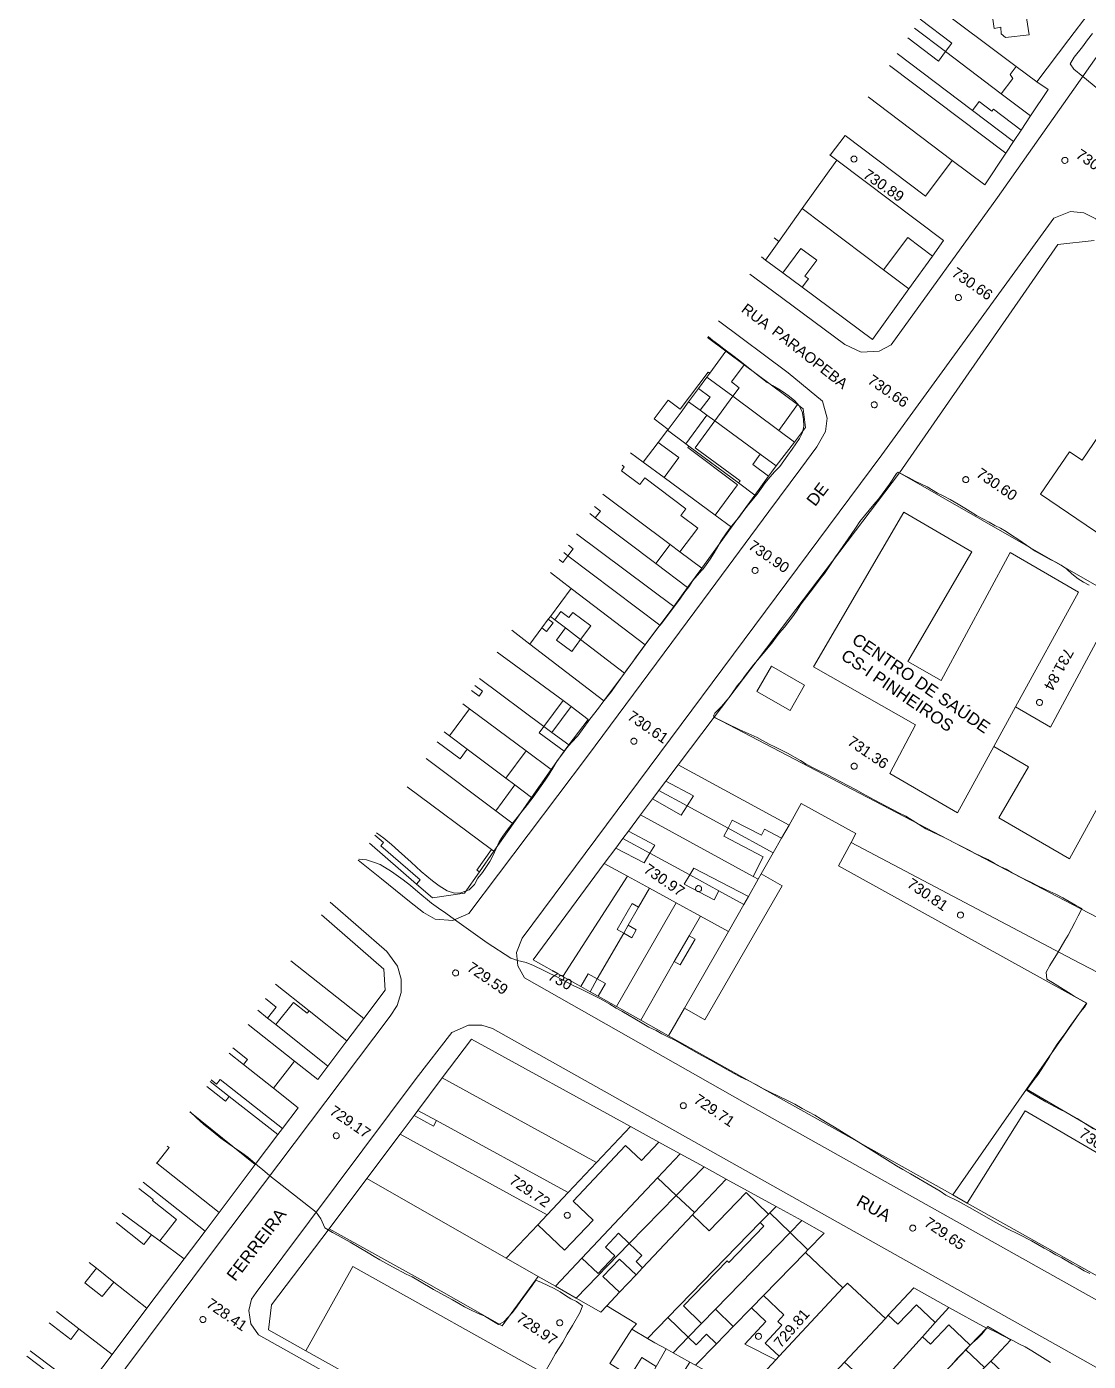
# Model space of a CAD drawing. Header units: metres. Extents: x 322294 to 7190115, y 7390841 to 10157759.
# Drawn here: x 322734.7 to 322910.4, y 7393613.1 to 7393834.1 of the extents above; entities that cross this region are included whole.
import ezdxf
from ezdxf.enums import TextEntityAlignment as Align

# ---------------------------------------------------------------- set-up
doc = ezdxf.new("R2010")
doc.units = ezdxf.units.M
doc.layers.get('0').update_dxf_attribs({"lineweight": 18})
for name, color, linetype, lineweight in [('100_SIST_VIARIO_MEIO_FIO', 1, 'Continuous', 18), ('160_P_SIMP_ASF_TOP', 7, 'Continuous', 18), ('206_MURO_E_MURO_ARRIMO', 7, 'Continuous', 18), ('214_PROJ_BEIRAL_EDIF', 10, 'Continuous', 18), ('216_EDIF_NOTAVEL', 2, 'Continuous', 18), ('218_EDIF_NOTAVEL_TOP', 7, 'Continuous', 18), ('600_CURVA_MESTRA', 14, 'Continuous', 18), ('602_CURVA_MESTRA_TOP', 24, 'Continuous', 18), ('604_CURVA_INTERM', 7, 'Continuous', 18), ('606_PTO_COTADO', 7, 'Continuous', 18), ('608_PTO_COTADO_INTERVIA', 1, 'Continuous', 18), ('624_SEGM_CURVA_MESTRA', 14, 'Continuous', 18)]:
    doc.layers.add(name, color=color, linetype=linetype, lineweight=lineweight)
doc.styles.add('Style-Arial', font='arial.ttf', dxfattribs={"height": 1.75})

# ---------------------------------------------------------------- blocks, each defined once
blk = doc.blocks.new('SP09')
at = {"color": 0, "linetype": 'Continuous'}
blk.add_lwpolyline([(-0.03, -0.51), (-0.14, -0.49), (-0.24, -0.46), (-0.31, -0.42), (-0.35, -0.39), (-0.42, -0.31), (-0.47, -0.24), (-0.51, -0.15), (-0.52, -0.09), (-0.52, 0.03), (-0.51, 0.11), (-0.48, 0.2), (-0.44, 0.27), (-0.4, 0.33), (-0.32, 0.39), (-0.23, 0.44), (-0.15, 0.48), (-0.1, 0.48), (-0.03, 0.48), (0.08, 0.48), (0.19, 0.44), (0.27, 0.4), (0.35, 0.32), (0.41, 0.23), (0.46, 0.11), (0.48, 0.03), (0.48, -0.03), (0.47, -0.08), (0.44, -0.21), (0.38, -0.3), (0.31, -0.38), (0.23, -0.44), (0.1, -0.49), (0.02, -0.51)], close=True, dxfattribs=at)
blk = doc.blocks.new('SP10')
at = {"color": 0, "linetype": 'Continuous'}
blk.add_lwpolyline([(-0.03, -0.51), (-0.14, -0.49), (-0.24, -0.46), (-0.31, -0.42), (-0.35, -0.39), (-0.42, -0.31), (-0.47, -0.24), (-0.51, -0.15), (-0.52, -0.09), (-0.52, 0.03), (-0.51, 0.11), (-0.48, 0.2), (-0.44, 0.27), (-0.4, 0.33), (-0.32, 0.39), (-0.23, 0.44), (-0.15, 0.48), (-0.1, 0.48), (-0.03, 0.48), (0.08, 0.48), (0.19, 0.44), (0.27, 0.4), (0.35, 0.32), (0.41, 0.23), (0.46, 0.11), (0.48, 0.03), (0.48, -0.03), (0.47, -0.08), (0.44, -0.21), (0.38, -0.3), (0.31, -0.38), (0.23, -0.44), (0.1, -0.49), (0.02, -0.51)], close=True, dxfattribs=at)

msp = doc.modelspace()

# ---------------------------------------------------------------- linework, layer by layer
at = {"layer": '100_SIST_VIARIO_MEIO_FIO'}
for points in [[(322958.826, 7393895.736), (322927.502, 7393851.423), (322895.355, 7393805.787), (322877.75, 7393781.41), (322875.781, 7393780.347), (322872.817, 7393780.173), (322870.132, 7393781.436), (322858.132, 7393790.316), (322854.389, 7393793.103)], [(322789.565, 7393696.095), (322793.419, 7393692.989), (322798.035, 7393689.267), (322800.343, 7393687.406), (322802.276, 7393686.332), (322805.202, 7393686.1), (322807.896, 7393687.26), (322827.504, 7393713.298), (322847.833, 7393740.672), (322857.528, 7393753.785), (322862.816, 7393760.938), (322865.46, 7393764.514), (322866.913, 7393767.073), (322867.191, 7393769.267), (322866.391, 7393772.093), (322860.703, 7393776.757), (322849.218, 7393785.364)], [(322794.865, 7393670.279), (322795.997, 7393672.025), (322796.672, 7393674.162), (322796.691, 7393676.403), (322796.053, 7393678.552), (322794.283, 7393680.951), (322784.902, 7393689.117)], [(322734.69, 7393613.976), (322744.304, 7393606.717), (322745.751, 7393606.405), (322747.525, 7393607.233), (322765.797, 7393631.672), (322794.865, 7393670.279)]]:
    msp.add_lwpolyline(points, dxfattribs=at)
for points in [[(323022.846, 7393726.842), (323025.756, 7393724.57), (323026.823, 7393721.814), (323026.161, 7393718.934), (322973.298, 7393637.741), (322952.353, 7393606.114), (322949.743, 7393604.674), (322946.78, 7393604.349), (322944.601, 7393604.875), (322853.546, 7393655.928), (322817.077, 7393676.634), (322815.979, 7393678.578), (322815.788, 7393680.803), (322816.723, 7393683.184), (322876.239, 7393763.209), (322904.689, 7393802.35), (322907.443, 7393803.45), (322909.671, 7393803.269), (322911.645, 7393802.254), (322985.906, 7393751.814)], [(322772.667, 7393624.5), (322799.154, 7393659.968), (322805.082, 7393667.568), (322807.802, 7393668.769), (322810.041, 7393668.79), (322811.813, 7393668.223), (322940.539, 7393595.952), (322941.779, 7393594.093), (322942.152, 7393591.891), (322941.214, 7393589.083), (322911.045, 7393544.033), (322908.4, 7393542.706), (322906.169, 7393542.779), (322773.037, 7393617.48), (322771.787, 7393619.329), (322771.435, 7393621.533), (322771.911, 7393623.413)]]:
    msp.add_lwpolyline(points, close=True, dxfattribs=at)
at = {"layer": '206_MURO_E_MURO_ARRIMO'}
for p, q in [((322903.736, 7393823.686), (322900.846, 7393819.321)), ((322899.273, 7393816.947), (322898.027, 7393815.065)), ((322898.027, 7393815.065), (322896.738, 7393813.118)), ((322879.163, 7393760.194), (322905.354, 7393798.006)), ((322905.354, 7393798.006), (322911.385, 7393798.676)), ((322856.291, 7393795.949), (322856.977, 7393795.44)), ((322880.692, 7393790.671), (322884.595, 7393796.103)), ((322859.845, 7393793.312), (322863.06, 7393790.927)), ((322853.455, 7393778.089), (322850.429, 7393780.35)), ((322863.184, 7393770.821), (322862.279, 7393771.497)), ((322863.622, 7393767.7), (322863.184, 7393770.821)), ((322861.775, 7393765.293), (322863.622, 7393767.7)), ((322857.49, 7393759.674), (322857.948, 7393760.305)), ((322857.948, 7393760.305), (322858.759, 7393761.363)), ((322848.494, 7393719.749), (322879.163, 7393760.194)), ((322851.349, 7393751.203), (322855.199, 7393756.514)), ((322846.442, 7393744.435), (322851.349, 7393751.203)), ((322844.093, 7393741.248), (322846.442, 7393744.435)), ((322824.835, 7393721.533), (322823.494, 7393722.512)), ((322823.628, 7393714.139), (322824.404, 7393715.152)), ((322818.254, 7393706.47), (322821.492, 7393711.091)), ((322838.264, 7393706.233), (322839.312, 7393707.639)), ((322839.312, 7393707.639), (322839.416, 7393707.779)), ((322839.416, 7393707.779), (322840.454, 7393709.147)), ((322815.207, 7393702.122), (322818.254, 7393706.47)), ((322833.373, 7393699.671), (322834.286, 7393700.896)), ((322791.439, 7393698.899), (322799.225, 7393692.131)), ((322832.188, 7393698.082), (322833.373, 7393699.671)), ((322809.623, 7393694.153), (322812.007, 7393697.555)), ((322827.932, 7393674.311), (322826.415, 7393675.161)), ((322829.277, 7393673.557), (322827.932, 7393674.311)), ((322782.852, 7393659.767), (322784.524, 7393661.979)), ((322799.448, 7393654.668), (322798.821, 7393653.831)), ((322839.324, 7393649.425), (322834.634, 7393652.005)), ((322777.031, 7393651.691), (322776.273, 7393650.684)), ((322772.506, 7393645.682), (322766.536, 7393637.752)), ((322846.801, 7393645.311), (322842.871, 7393647.473)), ((322790.988, 7393643.388), (322784.741, 7393635.059)), ((322850.465, 7393643.296), (322846.801, 7393645.311)), ((322858.715, 7393638.757), (322850.465, 7393643.296)), ((322862.983, 7393636.409), (322858.715, 7393638.757)), ((322890.352, 7393639.325), (322887.978, 7393640.656)), ((322764.217, 7393634.672), (322760.77, 7393630.094)), ((322784.741, 7393635.059), (322775.196, 7393622.474)), ((322866.709, 7393634.359), (322862.983, 7393636.409)), ((322887.343, 7393622.048), (322881.517, 7393625.274)), ((322775.196, 7393622.474), (322774.715, 7393618.316)), ((322893.542, 7393618.615), (322887.343, 7393622.048)), ((322893.79, 7393618.879), (322893.542, 7393618.615)), ((322897.572, 7393616.684), (322893.79, 7393618.879)), ((322774.715, 7393618.316), (322780.891, 7393614.861))]:
    msp.add_line(p, q, dxfattribs=at)
for points in [[(322886.774, 7393829.95), (322881.615, 7393833.846)], [(322901.903, 7393824.944), (322903.736, 7393823.686)], [(322891.237, 7393820.193), (322898.027, 7393815.065)], [(322847.278, 7393776.067), (322845.882, 7393774.169)], [(322847.278, 7393776.067), (322847.742, 7393776.698)], [(322851.571, 7393772.877), (322847.278, 7393776.067)], [(322848.587, 7393768.791), (322847.281, 7393769.745)], [(322844.293, 7393764.646), (322852.5, 7393758.527)], [(322836.736, 7393761.948), (322840.186, 7393759.411)], [(322933.808, 7393728.745), (322920.567, 7393736.462), (322879.163, 7393760.194)], [(322848.619, 7393753.21), (322851.349, 7393751.203)], [(322823.586, 7393747.006), (322824.282, 7393746.482)], [(322846.442, 7393744.435), (322842.818, 7393747.142)], [(322823.858, 7393734.538), (322826.375, 7393732.606)], [(322804.666, 7393716.681), (322803.771, 7393717.354)], [(322821.626, 7393717.219), (322820.293, 7393718.211)], [(322818.254, 7393706.47), (322815.511, 7393708.532)], [(322839.312, 7393707.639), (322843.992, 7393705.09)], [(322850.785, 7393701.388), (322858.271, 7393697.31)], [(322833.373, 7393699.671), (322837.848, 7393697.233)], [(322844.448, 7393693.637), (322849.259, 7393691.015)], [(322855.785, 7393692.94), (322856.275, 7393693.801)], [(322853.405, 7393688.756), (322854.165, 7393690.092)], [(322833.505, 7393684.018), (322834.252, 7393685.318)], [(322827.932, 7393674.311), (322829.141, 7393676.417)], [(322775.931, 7393668.856), (322774.557, 7393669.955)], [(322782.852, 7393659.767), (322779.035, 7393662.795)], [(322768.229, 7393656.972), (322765.071, 7393659.44)], [(322900.176, 7393658.177), (322911.867, 7393651.326)], [(322842.207, 7393640.593), (322846.801, 7393645.311)], [(322845.233, 7393637.742), (322850.465, 7393643.296)], [(322857.688, 7393637.703), (322858.715, 7393638.757)], [(322784.741, 7393635.059), (322800.86, 7393626.135), (322813.383, 7393618.973), (322819.345, 7393627.171)], [(322861.053, 7393634.427), (322862.983, 7393636.409)], [(322866.709, 7393634.359), (322863.99, 7393631.567)], [(322825.636, 7393623.573), (322834.432, 7393632.607)], [(322825.636, 7393623.573), (322822.204, 7393625.536)], [(322825.636, 7393623.573), (322829.696, 7393621.251), (322830.715, 7393622.332)], [(322877.304, 7393620.753), (322881.517, 7393625.274)], [(322885.073, 7393619.542), (322887.343, 7393622.048)], [(322844.176, 7393617.093), (322846.405, 7393619.383)], [(322893.542, 7393618.615), (322890.867, 7393615.774)], [(322894.248, 7393613.155), (322897.572, 7393616.684)]]:
    msp.add_lwpolyline(points, dxfattribs=at)
at = {"layer": '214_PROJ_BEIRAL_EDIF'}
for points in [[(322884.407, 7393838.025), (322898.483, 7393827.501), (322901.903, 7393824.944), (322907.185, 7393831.938), (322910.574, 7393836.378), (322913.997, 7393840.821), (322909.895, 7393843.92)], [(322886.774, 7393829.95), (322896.005, 7393822.978), (322897.902, 7393825.49), (322897.448, 7393826.132), (322898.483, 7393827.501), (322884.407, 7393838.025)], [(322894.328, 7393837.305), (322894.812, 7393833.778), (322895.945, 7393834.015), (322895.979, 7393832.868), (322896.726, 7393832.304), (322900.6, 7393832.734), (322900.194, 7393835.515)], [(322882.583, 7393835.295), (322887.822, 7393831.337), (322886.774, 7393829.95)], [(322880.525, 7393832.214), (322885.593, 7393828.386), (322886.774, 7393829.95)], [(322886.774, 7393829.95), (322896.005, 7393822.978), (322900.846, 7393819.321), (322899.273, 7393816.947), (322894.703, 7393820.399), (322894.454, 7393820.069), (322892.346, 7393821.661), (322891.237, 7393820.193), (322878.78, 7393829.603)], [(322893.269, 7393807.881), (322896.738, 7393813.118), (322877.482, 7393827.662)], [(322867.592, 7393812.861), (322867.672, 7393812.8), (322870.136, 7393816.065), (322883.434, 7393806.026), (322887.897, 7393811.939), (322873.993, 7393822.441)], [(322873.993, 7393822.441), (322887.897, 7393811.939), (322893.269, 7393807.881)], [(322858.392, 7393799.093), (322859.183, 7393798.529), (322863.07, 7393803.973), (322868.778, 7393811.967), (322867.672, 7393812.8), (322867.592, 7393812.861)], [(322847.386, 7393782.623), (322850.429, 7393780.35), (322847.742, 7393776.698)], [(322847.742, 7393776.698), (322847.486, 7393776.892), (322842.836, 7393770.728), (322840.857, 7393772.222), (322838.541, 7393769.152), (322840.854, 7393767.407), (322840.759, 7393767.281), (322839.227, 7393765.25), (322836.736, 7393761.948), (322834.611, 7393763.505)], [(322833.249, 7393761.467), (322833.61, 7393761.195), (322833.134, 7393760.564), (322836.181, 7393758.269), (322837.014, 7393759.376), (322843.79, 7393754.272), (322842.956, 7393753.165), (322845.763, 7393751.051), (322842.818, 7393747.142), (322841.189, 7393748.36), (322830.051, 7393756.682)], [(322828.672, 7393754.618), (322829.65, 7393753.881), (322828.807, 7393752.763), (322838.822, 7393745.218), (322841.189, 7393748.36), (322830.051, 7393756.682)], [(322827.893, 7393753.452), (322828.807, 7393752.763), (322838.822, 7393745.218), (322844.093, 7393741.248), (322841.777, 7393738.106), (322825.676, 7393750.134)], [(322825.676, 7393750.134), (322841.777, 7393738.106), (322839.501, 7393735.017), (322824.282, 7393746.482)], [(322824.282, 7393746.482), (322825.148, 7393747.646), (322824.39, 7393748.21)], [(322824.282, 7393746.482), (322839.501, 7393735.017), (322837.073, 7393731.722), (322824.832, 7393741.073), (322821.382, 7393743.708)], [(322822.813, 7393745.85), (322823.456, 7393745.372), (322824.282, 7393746.482)], [(322821.382, 7393743.708), (322824.832, 7393741.073), (322821.383, 7393736.437), (322821.03, 7393735.962), (322819.961, 7393734.527), (322817.969, 7393731.85), (322814.987, 7393734.138)], [(322812.551, 7393730.494), (322823.494, 7393722.512), (322820.293, 7393718.211), (322809.64, 7393726.137)], [(322808.324, 7393724.168), (322809.565, 7393723.246), (322810.156, 7393724.041), (322808.876, 7393724.993)], [(322809.64, 7393726.137), (322820.293, 7393718.211), (322819.532, 7393717.187), (322823.628, 7393714.139), (322821.492, 7393711.091), (322817.346, 7393714.175)], [(322817.346, 7393714.175), (322807.985, 7393721.141), (322806.861, 7393721.978)], [(322800.812, 7393712.927), (322812.333, 7393704.26), (322815.511, 7393708.532), (322813.995, 7393709.671), (322807.62, 7393714.461), (322806.425, 7393712.856), (322802.645, 7393715.668)], [(322800.812, 7393712.927), (322812.333, 7393704.26), (322815.207, 7393702.122), (322812.007, 7393697.555), (322811.609, 7393697.851)], [(322811.609, 7393697.851), (322797.669, 7393708.223)], [(322811.609, 7393697.851), (322797.669, 7393708.223)], [(322792.321, 7393700.219), (322793.739, 7393698.987), (322793.292, 7393698.473), (322799.811, 7393692.806), (322799.225, 7393692.131), (322801.831, 7393689.865), (322807.164, 7393690.644), (322809.623, 7393694.153), (322809.217, 7393694.437), (322811.609, 7393697.851)], [(322778.428, 7393679.429), (322790.496, 7393669.878), (322794.034, 7393674.558), (322793.794, 7393678.037), (322783.502, 7393687.021)], [(322775.85, 7393675.571), (322781.423, 7393671.159), (322787.704, 7393666.186), (322790.496, 7393669.878), (322778.428, 7393679.429)], [(322772.955, 7393671.238), (322774.557, 7393669.955), (322775.994, 7393671.77), (322774.239, 7393673.16)], [(322768.807, 7393665.032), (322771.241, 7393663.105), (322770.578, 7393662.266), (322775.516, 7393658.35), (322779.035, 7393662.795), (322771.373, 7393668.871)], [(322775.516, 7393658.35), (322770.578, 7393662.266), (322768.212, 7393664.141)], [(322765.244, 7393659.699), (322766.124, 7393659.011), (322766.709, 7393659.759), (322777.031, 7393651.691), (322779.604, 7393655.108), (322775.516, 7393658.35)], [(322764.505, 7393658.594), (322767.603, 7393656.172), (322768.229, 7393656.972), (322776.273, 7393650.684), (322772.506, 7393645.682), (322761.706, 7393654.404)], [(322757.929, 7393648.752), (322758.252, 7393648.499), (322756.22, 7393645.908)], [(322756.095, 7393646.007), (322756.22, 7393645.908), (322766.536, 7393637.752), (322764.217, 7393634.672), (322753.946, 7393642.792)], [(322756.22, 7393645.908), (322756.095, 7393646.007)], [(322750.506, 7393637.644), (322755.372, 7393634.064), (322756.721, 7393633.072), (322759.49, 7393636.575), (322755.494, 7393639.734), (322755.618, 7393639.891), (322753.255, 7393641.758)], [(322756.721, 7393633.072), (322755.372, 7393634.064), (322754.096, 7393632.451), (322749.478, 7393636.105)], [(322745.037, 7393629.46), (322746.228, 7393628.518), (322749.097, 7393626.248), (322754.597, 7393621.896), (322760.77, 7393630.094), (322756.721, 7393633.072)], [(322739.622, 7393621.357), (322743.323, 7393618.499), (322748.834, 7393614.241), (322754.597, 7393621.896), (322749.097, 7393626.248), (322747.195, 7393623.845), (322744.326, 7393626.115), (322746.228, 7393628.518), (322745.037, 7393629.46)], [(322738.392, 7393619.515), (322741.971, 7393616.75), (322743.323, 7393618.499)], [(322743.323, 7393618.499), (322748.834, 7393614.241), (322744.212, 7393608.103), (322735.266, 7393614.838)]]:
    msp.add_lwpolyline(points, dxfattribs=at)
for points in [[(322876.518, 7393793.822), (322880.546, 7393799.159), (322884.595, 7393796.103), (322886.437, 7393798.666), (322868.778, 7393811.967), (322863.07, 7393803.973)], [(322863.07, 7393803.973), (322859.183, 7393798.529), (322856.977, 7393795.44), (322859.845, 7393793.312), (322862.849, 7393797.36), (322865.446, 7393795.433), (322863.474, 7393792.775), (322864.091, 7393792.318), (322863.06, 7393790.927), (322874.68, 7393782.306), (322880.692, 7393790.671), (322876.518, 7393793.822)], [(322851.571, 7393772.877), (322852.613, 7393774.305), (322851.341, 7393775.254), (322853.455, 7393778.089), (322862.279, 7393771.497), (322859.165, 7393767.233)], [(322844.253, 7393771.955), (322845.882, 7393774.169), (322847.797, 7393772.745), (322846.17, 7393770.556)], [(322844.253, 7393771.955), (322846.17, 7393770.556), (322847.281, 7393769.745), (322843.777, 7393765.03), (322840.759, 7393767.281), (322840.854, 7393767.407), (322842.992, 7393770.241)], [(322848.587, 7393768.791), (322856.114, 7393763.295), (322858.759, 7393761.363), (322861.775, 7393765.293), (322859.165, 7393767.233), (322851.571, 7393772.877)], [(322844.293, 7393764.646), (322843.777, 7393765.03), (322840.759, 7393767.281), (322839.227, 7393765.25), (322842.636, 7393762.742), (322840.186, 7393759.411), (322848.619, 7393753.21), (322852.358, 7393758.226), (322844.098, 7393764.385)], [(322852.5, 7393758.527), (322855.199, 7393756.514), (322857.49, 7393759.674), (322854.868, 7393761.589), (322856.114, 7393763.295), (322848.587, 7393768.791), (322845.334, 7393764.336), (322852.757, 7393758.876)], [(322826.375, 7393732.606), (322828.063, 7393734.874), (322825.063, 7393737.107), (322824.421, 7393736.245), (322823.081, 7393737.242), (322822.083, 7393735.9), (322821.383, 7393736.437), (322824.832, 7393741.073), (322837.073, 7393731.722), (322833.625, 7393727.043)], [(322819.961, 7393734.527), (322817.969, 7393731.85), (322830.232, 7393722.439), (322833.625, 7393727.043), (322826.375, 7393732.606), (322824.906, 7393730.631), (322822.36, 7393732.525), (322823.858, 7393734.538), (322822.083, 7393735.9), (322821.383, 7393736.437), (322821.03, 7393735.962), (322821.822, 7393735.373), (322820.753, 7393733.937)], [(322807.62, 7393714.461), (322813.995, 7393709.671), (322817.346, 7393714.175), (322807.985, 7393721.141), (322804.666, 7393716.681)], [(322824.404, 7393715.152), (322821.626, 7393717.219), (322824.835, 7393721.533), (322827.649, 7393719.389)], [(322859.648, 7393699.73), (322860.877, 7393701.891), (322842.531, 7393711.886), (322840.454, 7393709.147), (322845.041, 7393706.749), (322843.992, 7393705.09), (322850.785, 7393701.388), (322851.482, 7393702.722), (322856.303, 7393700.202), (322856.827, 7393701.205)], [(322850.785, 7393701.388), (322843.992, 7393705.09), (322843.02, 7393703.555), (322838.264, 7393706.233), (322836.278, 7393703.569), (322854.932, 7393693.405), (322856.614, 7393696.623), (322850.079, 7393700.039)], [(322860.877, 7393701.891), (322862.874, 7393705.461), (322871.94, 7393700.499), (322871.139, 7393699.005), (322869.066, 7393695.137), (322910.087, 7393672.412), (322900.176, 7393658.177), (322887.978, 7393640.656), (322840.94, 7393667.02), (322843.56, 7393671.583), (322846.962, 7393669.629), (322859.708, 7393691.829), (322856.275, 7393693.801), (322858.271, 7393697.31), (322859.648, 7393699.73)], [(322855.785, 7393692.94), (322854.165, 7393690.092), (322845.137, 7393694.759), (322844.448, 7393693.637), (322837.848, 7393697.233), (322838.684, 7393698.597), (322834.286, 7393700.896), (322836.278, 7393703.569), (322854.932, 7393693.405)], [(322849.259, 7393691.015), (322853.405, 7393688.756), (322850.857, 7393684.294), (322846.212, 7393686.825), (322842.176, 7393689.024), (322837.761, 7393691.43), (322834.124, 7393693.411), (322830.271, 7393695.511), (322832.188, 7393698.082), (322836.868, 7393695.635), (322837.848, 7393697.233), (322844.448, 7393693.637), (322843.526, 7393692.139), (322848.49, 7393689.544)], [(322830.271, 7393695.511), (322834.124, 7393693.411), (322823.405, 7393676.848), (322818.542, 7393679.574)], [(322835.964, 7393688.3), (322837.761, 7393691.43), (322834.124, 7393693.411), (322823.405, 7393676.848), (322826.415, 7393675.161), (322827.633, 7393677.283), (322829.141, 7393676.417), (322833.505, 7393684.018), (322832.449, 7393684.624), (322834.908, 7393688.906)], [(322833.505, 7393684.018), (322829.141, 7393676.417), (322830.478, 7393675.649), (322829.277, 7393673.557), (322832.317, 7393671.853), (322842.176, 7393689.024), (322837.761, 7393691.43), (322835.964, 7393688.3), (322834.252, 7393685.318), (322835.59, 7393684.55), (322834.844, 7393683.249)], [(322844.353, 7393683.585), (322841.886, 7393679.289), (322836.327, 7393669.606), (322832.317, 7393671.853), (322842.176, 7393689.024), (322846.212, 7393686.825)], [(322844.353, 7393683.585), (322845.31, 7393683.035), (322842.844, 7393678.739), (322841.886, 7393679.289), (322836.327, 7393669.606), (322840.94, 7393667.02), (322843.56, 7393671.583), (322850.857, 7393684.294), (322846.212, 7393686.825)], [(322781.423, 7393671.159), (322781.101, 7393670.753), (322778.846, 7393672.538), (322775.931, 7393668.856), (322784.524, 7393661.979), (322787.704, 7393666.186)], [(322834.634, 7393652.005), (322829.025, 7393646.052), (322803.481, 7393660.045), (322808.296, 7393666.465)], [(322802.533, 7393652.979), (322799.448, 7393654.668), (322803.481, 7393660.045), (322829.025, 7393646.052), (322824.311, 7393641.049)], [(322955.339, 7393626.105), (322959.98, 7393623.416), (322948.695, 7393606.625), (322890.352, 7393639.325), (322899.961, 7393654.599), (322913.479, 7393646.678), (322954.002, 7393623.823)], [(322802.533, 7393652.979), (322824.311, 7393641.049), (322820.859, 7393637.385), (322796.496, 7393650.731), (322798.821, 7393653.831), (322802.035, 7393652.07)], [(322819.275, 7393635.704), (322814.076, 7393630.184), (322790.988, 7393643.388), (322796.496, 7393650.731), (322820.859, 7393637.385)], [(322819.275, 7393635.704), (322823.717, 7393631.519), (322828.425, 7393636.516), (322825.122, 7393639.628), (322833.816, 7393648.857), (322836.451, 7393646.375), (322839.324, 7393649.425), (322842.871, 7393647.473), (322839.125, 7393643.497), (322826.582, 7393630.183), (322822.204, 7393625.536), (322819.345, 7393627.171), (322814.076, 7393630.184)], [(322826.582, 7393630.183), (322839.125, 7393643.497), (322842.207, 7393640.593), (322834.432, 7393632.607), (322832.618, 7393634.317), (322830.473, 7393632.04), (322832.027, 7393630.575), (322829.271, 7393627.65)], [(322834.832, 7393618.451), (322835.64, 7393619.309), (322830.715, 7393622.332), (322832.825, 7393624.573), (322835.548, 7393627.463), (322836.635, 7393628.616), (322844.909, 7393637.398), (322847.633, 7393634.746), (322853.765, 7393641.044), (322857.449, 7393637.458), (322856.107, 7393636.08), (322840.811, 7393620.369), (322837.451, 7393616.918)], [(322842.207, 7393640.593), (322834.432, 7393632.607), (322836.509, 7393630.651), (322835.552, 7393629.636), (322836.635, 7393628.616), (322844.909, 7393637.398), (322845.233, 7393637.742)], [(322856.107, 7393636.08), (322857.449, 7393637.458), (322857.688, 7393637.703), (322861.053, 7393634.427), (322848.697, 7393621.737), (322846.405, 7393619.383), (322843.385, 7393622.323), (322850.622, 7393629.757), (322850.891, 7393629.495), (322856.72, 7393635.483)], [(322863.586, 7393631.152), (322863.99, 7393631.567), (322861.053, 7393634.427), (322848.697, 7393621.737), (322851.635, 7393618.877), (322854.639, 7393621.962), (322856.625, 7393624.002)], [(322835.548, 7393627.463), (322832.825, 7393624.573), (322830.079, 7393627.16), (322832.802, 7393630.05)], [(322856.625, 7393624.002), (322860.017, 7393620.808), (322858.992, 7393619.72), (322859.673, 7393619.079), (322856.912, 7393616.147), (322859.237, 7393613.957), (322869.804, 7393625.296), (322863.586, 7393631.152)], [(322746.228, 7393628.518), (322749.097, 7393626.248), (322747.195, 7393623.845), (322744.326, 7393626.115)], [(322813.391, 7393596.685), (322780.891, 7393614.861), (322788.684, 7393628.795), (322821.825, 7393610.259)], [(322876.812, 7393620.225), (322870.056, 7393612.976), (322866.138, 7393608.771), (322861.238, 7393603.513), (322858.353, 7393605.157), (322854.294, 7393607.469), (322855.908, 7393610.386), (322858.708, 7393613.39), (322859.237, 7393613.957), (322869.804, 7393625.296), (322870.532, 7393626.077)], [(322858.708, 7393613.39), (322853.555, 7393615.97), (322857.055, 7393619.687), (322854.639, 7393621.962), (322851.635, 7393618.877), (322848.846, 7393616.013), (322845.389, 7393612.462), (322851.64, 7393608.981), (322852.931, 7393608.245), (322854.294, 7393607.469), (322855.908, 7393610.386)], [(322866.138, 7393608.771), (322861.238, 7393603.513), (322861.783, 7393603.203), (322865.233, 7393601.238), (322867.387, 7393600.01), (322882.955, 7393617.202), (322885.073, 7393619.542), (322881.951, 7393622.482), (322878.904, 7393619.246), (322877.304, 7393620.753), (322876.812, 7393620.225), (322870.056, 7393612.976), (322871.465, 7393611.649), (322868.351, 7393608.343), (322868.723, 7393607.993), (322867.896, 7393607.115)], [(322840.811, 7393620.369), (322837.451, 7393616.918), (322838.683, 7393616.196), (322840.52, 7393615.173), (322841.678, 7393614.528), (322844.176, 7393617.093)], [(322871.701, 7393597.553), (322870.548, 7393598.21), (322867.387, 7393600.01), (322882.955, 7393617.202), (322884.289, 7393615.946), (322887.296, 7393619.138), (322890.867, 7393615.774), (322890.144, 7393615.007), (322878.344, 7393602.478), (322877.546, 7393601.631), (322876.484, 7393602.631)], [(322837.451, 7393616.918), (322838.683, 7393616.196), (322840.52, 7393615.173), (322838.866, 7393612.267), (322836.533, 7393613.746), (322834.562, 7393610.638), (322831.221, 7393612.757), (322834.832, 7393618.451)], [(322848.846, 7393616.013), (322845.389, 7393612.462), (322844.44, 7393612.991), (322841.678, 7393614.528), (322844.176, 7393617.093), (322845.476, 7393615.828), (322847.208, 7393617.607)], [(322838.866, 7393612.267), (322840.52, 7393615.173), (322841.678, 7393614.528), (322844.44, 7393612.991), (322842.218, 7393609.487), (322838.593, 7393611.786)], [(322886.349, 7393604.768), (322885.272, 7393605.782), (322886.817, 7393607.422), (322887.893, 7393606.408), (322893.243, 7393612.088), (322890.144, 7393615.007), (322878.344, 7393602.478), (322881.443, 7393599.559)], [(322879.863, 7393597.881), (322876.852, 7393594.684), (322879.13, 7393593.425), (322884.756, 7393590.315), (322900.625, 7393607.164), (322894.248, 7393613.155), (322893.243, 7393612.088), (322887.893, 7393606.408), (322886.349, 7393604.768), (322881.443, 7393599.559)]]:
    msp.add_lwpolyline(points, close=True, dxfattribs=at)
at = {"layer": '216_EDIF_NOTAVEL'}
for points in [[(322971.161, 7393735.18), (322966.778, 7393738.157), (322967.682, 7393739.487), (322954.443, 7393748.479), (322960.748, 7393757.762), (322922.796, 7393783.54), (322921.278, 7393784.571), (322916.652, 7393777.761), (322918.857, 7393776.264), (322909.371, 7393762.298), (322907.298, 7393763.706), (322902.517, 7393756.668), (322942.019, 7393729.837), (322951.05, 7393743.133), (322962.392, 7393736.226), (322968.879, 7393731.82)], [(322898.376, 7393721.452), (322894.771, 7393714.882), (322888.761, 7393703.934), (322877.574, 7393710.453), (322881.802, 7393718.481), (322864.943, 7393728.097), (322879.848, 7393753.673), (322891.113, 7393747.109), (322880.558, 7393728.997), (322886.032, 7393725.806), (322897.49, 7393747.017), (322908.793, 7393740.43)], [(322898.376, 7393721.452), (322894.771, 7393714.882), (322900.485, 7393711.535), (322895.581, 7393703.12), (322907.318, 7393696.28), (322926.06, 7393730.545), (322914.453, 7393737.31), (322904.154, 7393718.085)], [(322863.458, 7393725.081), (322861.06, 7393720.878), (322855.547, 7393724.023), (322857.945, 7393728.226)], [(322871.139, 7393699.005), (322907.857, 7393679.658), (322913.387, 7393676.768), (322921.106, 7393672.121), (322914.853, 7393661.652), (322917.111, 7393660.472), (322918.795, 7393663.41), (322919.351, 7393664.379), (322927.761, 7393679.05), (322918.579, 7393684.508), (322918.06, 7393684.817), (322917.327, 7393683.723), (322913.175, 7393685.91), (322906.514, 7393689.42), (322848.494, 7393719.749), (322842.531, 7393711.886), (322860.877, 7393701.891), (322862.874, 7393705.461), (322871.94, 7393700.499)]]:
    msp.add_lwpolyline(points, close=True, dxfattribs=at)
at = {"layer": '600_CURVA_MESTRA', "elevation": 730}
for points in [[(322911.126, 7393832.926), (322910.29, 7393831.864), (322909.463, 7393830.738), (322908.04, 7393829.024), (322907.426, 7393827.945), (322908.006, 7393827.019), (322909.474, 7393825.83), (322916.675, 7393819.894)], [(322820.834, 7393677.557), (322820.289, 7393677.826), (322818.57, 7393678.663), (322817.386, 7393679.157), (322815.903, 7393679.465), (322814.835, 7393679.889), (322810.928, 7393682.401), (322805.524, 7393686.238), (322804.038, 7393687.313), (322802.868, 7393688.124), (322801.718, 7393688.974), (322799.448, 7393690.835), (322798.227, 7393691.878), (322797.023, 7393692.825), (322795.057, 7393694.199), (322793.22, 7393695.347), (322792.072, 7393695.754), (322790.909, 7393696.13), (322789.714, 7393696.254), (322789.653, 7393696.227)], [(322910.648, 7393627.661), (322909.734, 7393628.098), (322908.717, 7393628.689), (322907.811, 7393629.194), (322906.026, 7393630.249), (322905.048, 7393630.772), (322904.063, 7393631.349), (322903.11, 7393631.848), (322901.005, 7393633.041), (322898.948, 7393634.138), (322896.942, 7393635.099), (322894.588, 7393636.402), (322891.245, 7393638.321), (322888.845, 7393639.659), (322886.844, 7393640.642), (322885.899, 7393641.278), (322884.583, 7393642.078), (322880.968, 7393644.144), (322879.706, 7393644.892), (322878.633, 7393645.489), (322877.584, 7393646.169), (322872.752, 7393649.188), (322868.398, 7393651.863), (322867.21, 7393652.608), (322866.175, 7393653.198), (322865.124, 7393653.854), (322864.106, 7393654.432), (322863.058, 7393654.989), (322861.852, 7393655.665), (322860.529, 7393656.364), (322857.871, 7393657.602), (322856.638, 7393658.242), (322855.382, 7393658.944), (322854.121, 7393659.588), (322852.781, 7393660.192), (322850.791, 7393661.345), (322847.85, 7393662.998), (322845.832, 7393664.096), (322842.85, 7393665.814), (322841.962, 7393666.302), (322840.815, 7393666.859), (322839.808, 7393667.314), (322838.871, 7393667.865), (322837.683, 7393668.462), (322836.566, 7393669.078), (322833.184, 7393671.073), (322832.236, 7393671.595), (322831.209, 7393672.226), (322829.773, 7393673.057), (322827.691, 7393674.151), (322826.225, 7393674.864), (322825.342, 7393675.245)], [(322887.839, 7393612.561), (322888.699, 7393613.576), (322891.258, 7393616.168), (322892.019, 7393616.841), (322892.779, 7393617.6), (322893.621, 7393618.668), (322894.216, 7393618.406), (322895.141, 7393617.948), (322896.216, 7393617.378), (322898.035, 7393616.535), (322898.911, 7393616.027), (322899.962, 7393615.517), (322901.086, 7393614.848), (322904.126, 7393612.916)]]:
    msp.add_lwpolyline(points, dxfattribs=at)
at = {"layer": '604_CURVA_INTERM', "flags": 128}
for points, elevation in [([(322847.483, 7393782.769), (322848.284, 7393782.143), (322849.23, 7393781.376), (322850.089, 7393780.726), (322851.79, 7393779.479), (322852.985, 7393778.504), (322854.675, 7393777.228), (322855.479, 7393776.569), (322856.466, 7393775.793), (322857.27, 7393775.186), (322858.138, 7393774.647), (322859.195, 7393774.035), (322860.135, 7393773.433), (322860.967, 7393772.851), (322861.829, 7393772.152), (322862.538, 7393771.309), (322863.049, 7393770.352), (322863.264, 7393769.076), (322863.3, 7393767.932), (322863.103, 7393766.862), (322862.589, 7393765.917), (322862.02, 7393765.036), (322861.382, 7393764.15), (322860.691, 7393763.115), (322859.323, 7393761.267), (322858.523, 7393760.407), (322857.698, 7393759.477), (322856.941, 7393758.56), (322855.574, 7393756.701), (322854.184, 7393754.988), (322853.386, 7393753.954), (322852.585, 7393752.811), (322851.875, 7393752.047), (322851.131, 7393751.094), (322850.409, 7393750.084), (322849.701, 7393749.046), (322848.453, 7393746.958), (322847.824, 7393745.938), (322847.147, 7393744.976), (322846.526, 7393744.173), (322846.463, 7393744.12), (322845.732, 7393743.282), (322844.975, 7393742.368), (322844.264, 7393741.342), (322843.642, 7393740.497), (322842.897, 7393739.437), (322840.665, 7393736.439), (322839.82, 7393735.308), (322839.104, 7393734.485), (322838.438, 7393733.625), (322836.212, 7393730.608), (322835.452, 7393729.6), (322834.84, 7393728.677), (322834.155, 7393727.761), (322832.113, 7393724.909), (322831.482, 7393724.016), (322830.075, 7393722.25), (322829.348, 7393721.27), (322827.917, 7393719.434), (322826.641, 7393717.645), (322825.893, 7393716.676), (322824.816, 7393715.52), (322824.117, 7393714.668), (322823.356, 7393713.664), (322822.519, 7393712.516), (322821.763, 7393711.332), (322821.147, 7393710.296), (322820.528, 7393709.329), (322818.497, 7393706.495), (322817.193, 7393704.799), (322817.133, 7393704.742), (322814.975, 7393702.022), (322814.231, 7393701.07), (322813.51, 7393700.054), (322812.918, 7393699.097), (322811.913, 7393696.938), (322811.348, 7393695.869), (322810.118, 7393694.03), (322809.373, 7393693.099), (322808.79, 7393692.076), (322807.916, 7393691.201), (322806.547, 7393690.696), (322805.51, 7393690.622), (322804.274, 7393691.014), (322802.947, 7393691.814), (322801.842, 7393692.686), (322800.002, 7393694.235), (322798.337, 7393695.771), (322796.253, 7393697.612), (322795.051, 7393698.689), (322793.803, 7393699.747), (322792.598, 7393700.633)], 731), ([(322911.261, 7393651.602), (322908.578, 7393653.333), (322907.696, 7393653.841), (322906.788, 7393654.287), (322905.635, 7393654.884), (322903.4, 7393656.078), (322902.419, 7393656.638), (322900.687, 7393657.696), (322900.203, 7393657.99), (322901.438, 7393659.765), (322902.083, 7393660.577), (322903.967, 7393663.536), (322904.497, 7393664.424), (322905.269, 7393665.6), (322905.843, 7393666.434), (322906.675, 7393667.565), (322907.262, 7393668.408), (322908.522, 7393670.161), (322909.128, 7393670.965), (322909.761, 7393671.759), (322910.156, 7393672.438), (322908.094, 7393673.589), (322907.147, 7393674.179), (322906.23, 7393674.721), (322904.457, 7393675.82), (322903.527, 7393676.4), (322903.421, 7393677.526), (322904.022, 7393678.629), (322905.301, 7393680.716), (322905.894, 7393681.727), (322906.538, 7393682.761), (322907.057, 7393683.654), (322908.151, 7393685.792), (322908.736, 7393686.857), (322909.25, 7393687.836), (322909.336, 7393688.077), (322908.288, 7393688.655), (322906.206, 7393689.834), (322905.026, 7393690.449), (322904.048, 7393690.913), (322903.094, 7393691.319), (322901.941, 7393691.878), (322901.027, 7393692.364), (322899.945, 7393692.875), (322897.806, 7393694.009), (322896.787, 7393694.575), (322895.801, 7393695.053), (322894.841, 7393695.583), (322893.798, 7393696.188), (322891.555, 7393697.246), (322890.676, 7393697.742), (322888.791, 7393698.672), (322886.536, 7393699.822), (322884.576, 7393700.765), (322883.542, 7393701.286), (322881.242, 7393702.72), (322880.197, 7393703.397), (322879.028, 7393703.947), (322874.974, 7393706.07), (322873.139, 7393707.043), (322871.849, 7393707.762), (322869.422, 7393709.053), (322868.413, 7393709.609), (322867.219, 7393710.21), (322865.288, 7393711.141), (322863.732, 7393711.992), (322862.746, 7393712.593), (322860.61, 7393713.782), (322858.527, 7393714.834), (322857.579, 7393715.298), (322856.493, 7393715.889), (322855.574, 7393716.366), (322854.579, 7393716.839), (322852.597, 7393717.731), (322850.598, 7393718.687), (322849.598, 7393719.181), (322848.656, 7393719.622), (322848.345, 7393719.974), (322848.603, 7393720.434), (322849.699, 7393721.537), (322850.936, 7393722.994), (322851.448, 7393723.741), (322851.448, 7393723.741), (322852.307, 7393724.926), (322853.018, 7393725.787), (322853.685, 7393726.716), (322855.01, 7393728.435), (322855.663, 7393729.219), (322857.215, 7393730.99), (322858.03, 7393732.035), (322858.731, 7393733.013), (322859.353, 7393733.8), (322860.128, 7393734.68), (322861.595, 7393736.6), (322862.211, 7393737.451), (322862.767, 7393738.344), (322863.406, 7393739.239), (322864.735, 7393740.958), (322866.023, 7393742.663), (322866.729, 7393743.547), (322867.974, 7393745.387), (322868.555, 7393746.289), (322869.26, 7393747.316), (322871.179, 7393750), (322871.881, 7393751.063), (322872.617, 7393752.132), (322874.913, 7393754.94), (322875.648, 7393755.794), (322876.309, 7393756.654), (322877.493, 7393758.344), (322878.633, 7393760.082), (322878.916, 7393760.344), (322880.735, 7393759.4), (322881.764, 7393758.848), (322883.713, 7393757.875), (322885.434, 7393756.853), (322886.489, 7393756.356), (322887.515, 7393755.798), (322888.846, 7393755), (322889.973, 7393754.347), (322890.829, 7393753.798), (322891.909, 7393753.164), (322893.984, 7393752.04), (322894.96, 7393751.497), (322895.889, 7393751.034), (322896.79, 7393750.508), (322897.713, 7393749.911), (322898.715, 7393749.206), (322901.626, 7393747.265), (322902.58, 7393746.673), (322904.096, 7393745.857), (322905.04, 7393745.41), (322905.916, 7393744.925), (322906.794, 7393744.309), (322907.678, 7393743.515), (322908.755, 7393742.651), (322909.622, 7393742.135), (322910.553, 7393741.634)], 731), ([(322761.725, 7393654.433), (322762.746, 7393653.465), (322764.007, 7393652.337), (322765.029, 7393651.534), (322765.894, 7393650.811), (322766.83, 7393650.09), (322769.1, 7393648.486), (322770.326, 7393647.645), (322771.287, 7393646.938), (322772.038, 7393646.262), (322772.932, 7393645.491), (322773.741, 7393644.849), (322774.947, 7393643.824), (322782.617, 7393637.824), (322783.386, 7393636.734), (322783.82, 7393635.743), (322784.04, 7393635.197), (322785.289, 7393634.427), (322786.257, 7393633.946), (322788.252, 7393632.846), (322791.194, 7393631.064), (322792.217, 7393630.483), (322793.137, 7393629.923), (322794.125, 7393629.376), (322795.264, 7393628.78), (322797.497, 7393627.546), (322798.471, 7393627.103), (322799.711, 7393626.406), (322802.032, 7393625.003), (322805.179, 7393623.283), (322806.239, 7393622.694), (322807.136, 7393622.168), (322808.161, 7393621.626), (322809.28, 7393621.086), (322810.532, 7393620.623), (322811.687, 7393619.864), (322812.772, 7393619.239), (322813.691, 7393619.676), (322815.086, 7393621.213), (322815.74, 7393622.07), (322816.383, 7393622.959), (322816.965, 7393623.824), (322818.359, 7393625.7), (322818.96, 7393626.578), (322819.901, 7393626.185), (322822.008, 7393625.16), (322822.985, 7393624.626), (322823.862, 7393624.037), (322824.779, 7393623.491), (322825.702, 7393623.028), (322826.668, 7393622.297), (322826.289, 7393621.254), (322825.04, 7393619.078), (322824.173, 7393617.636), (322823.418, 7393616.284), (322822.225, 7393614.422), (322821.592, 7393613.332), (322820.258, 7393610.874)], 729)]:
    msp.add_lwpolyline(points, dxfattribs=dict(at, elevation=elevation))
at = {"layer": '624_SEGM_CURVA_MESTRA', "elevation": 730}
msp.add_lwpolyline([(322825.342, 7393675.245), (322825.007, 7393675.389), (322822.353, 7393676.809), (322820.834, 7393677.557)], dxfattribs=at)

# ---------------------------------------------------------------- block references
at = {"layer": '606_PTO_COTADO', "rotation": 325.5688295630279}
for p in [(322871.651, 7393812.157, 730.88), (322888.928, 7393789.22, 730.66), (322890.154, 7393759.079, 730.59), (322855.281, 7393744.05, 730.9), (322902.353, 7393722.188, 731.84), (322871.683, 7393711.626, 731.365), (322845.925, 7393691.367, 730.975), (322889.273, 7393687.001, 730.8), (322843.403, 7393655.437, 729.71), (322785.967, 7393650.46, 729.175), (322824.201, 7393637.287, 729.725), (322881.375, 7393635.178, 729.655), (322822.944, 7393619.49, 728.975), (322855.835, 7393617.252, 729.815)]:
    msp.add_blockref('SP09', p, dxfattribs=at)
at = {"layer": '608_PTO_COTADO_INTERVIA', "rotation": 325.5688295630279}
for p in [(322906.552, 7393811.932, 730.29), (322875.011, 7393771.46, 730.66), (322835.227, 7393715.765, 730.61), (322805.707, 7393677.407, 729.595), (322763.892, 7393620.03, 728.41)]:
    msp.add_blockref('SP10', p, dxfattribs=at)

# ---------------------------------------------------------------- texts
at = {"layer": '160_P_SIMP_ASF_TOP', "style": 'Style-Arial'}
for s, height, rotation, p in [('RUA', 1.75, 322.47892, (322852.829, 7393787.003)), ('PARAOPEBA', 1.75, 321.72046, (322857.883, 7393783.315)), ('DE', 2, 52.56883, (322865.187, 7393754.514)), ('FERREIRA', 2, 52.56883, (322769.209, 7393626.238))]:
    msp.add_text(s, height=height, rotation=rotation, dxfattribs=at).set_placement(p)
msp.add_text('RUA', height=2, rotation=330.73003, dxfattribs=at).set_placement((322872.337, 7393639.9), align=Align.MIDDLE_LEFT)
at = {"layer": '218_EDIF_NOTAVEL_TOP', "style": 'Style-Arial'}
for s, p in [('CENTRO DE SAÚDE', (322871.11, 7393732.148)), ('CS-I PINHEIROS', (322869.293, 7393729.498))]:
    msp.add_text(s, height=2, rotation=325.56883, dxfattribs=at).set_placement(p)
at = {"layer": '602_CURVA_MESTRA_TOP', "style": 'Style-Arial'}
msp.add_text('730', height=1.75, rotation=331.90854, dxfattribs=at).set_placement((322822.993, 7393676.222), align=Align.MIDDLE_CENTER)
at = {"layer": '606_PTO_COTADO', "style": 'Style-Arial'}
for s, rotation, p in [('730.89', 325.56883, (322876.543, 7393807.799, 730.88)), ('730.66', 325.56883, (322891.214, 7393791.518, 730.66)), ('730.60', 325.56883, (322895.273, 7393758.314, 730.59)), ('730.90', 325.56883, (322857.556, 7393746.355, 730.9)), ('731.84', 241.33935, (322905.532, 7393727.668, 731.84)), ('731.36', 325.56883, (322873.959, 7393713.931, 731.365)), ('730.97', 325.56883, (322840.226, 7393692.802, 730.975)), ('730.81', 325.56883, (322883.826, 7393690.397, 730.8)), ('729.71', 325.56883, (322848.522, 7393654.671, 729.71)), ('729.17', 325.56883, (322788.243, 7393652.765, 729.175)), ('730.27', 325.56883, (322912.276, 7393649.042, 730.26)), ('729.72', 325.56883, (322817.979, 7393641.312, 729.725)), ('729.65', 325.56883, (322886.664, 7393634.296, 729.655)), ('728.97', 325.56883, (322819.149, 7393618.493, 728.975)), ('729.81', 49.04606, (322861.29, 7393618.605, 729.815))]:
    msp.add_text(s, height=1.75, rotation=rotation, dxfattribs=at).set_placement(p, align=Align.MIDDLE_CENTER)
at = {"layer": '608_PTO_COTADO_INTERVIA', "style": 'Style-Arial'}
for s, p in [('730.29', (322911.756, 7393811.108, 730.29)), ('730.66', (322877.297, 7393773.758, 730.66)), ('730.61', (322837.535, 7393718.133, 730.61)), ('729.59', (322810.996, 7393676.524, 729.595)), ('728.41', (322767.826, 7393620.849, 728.41))]:
    msp.add_text(s, height=1.75, rotation=325.56883, dxfattribs=at).set_placement(p, align=Align.MIDDLE_CENTER)

doc.saveas('drawing.dxf')
